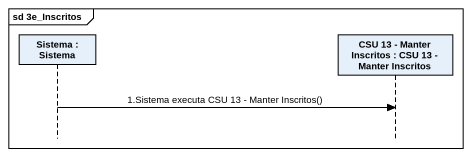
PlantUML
@startuml
mainframe sd 3e_Inscritos
hide footbox
participant "Sistema : Sistema" as Sistema
participant "CSU 13 - Manter Inscritos : CSU 13 - Manter Inscritos" as CSU_13_Manter_Inscritos

Sistema -> CSU_13_Manter_Inscritos : 1.Sistema executa CSU 13 - Manter Inscritos()
@enduml
